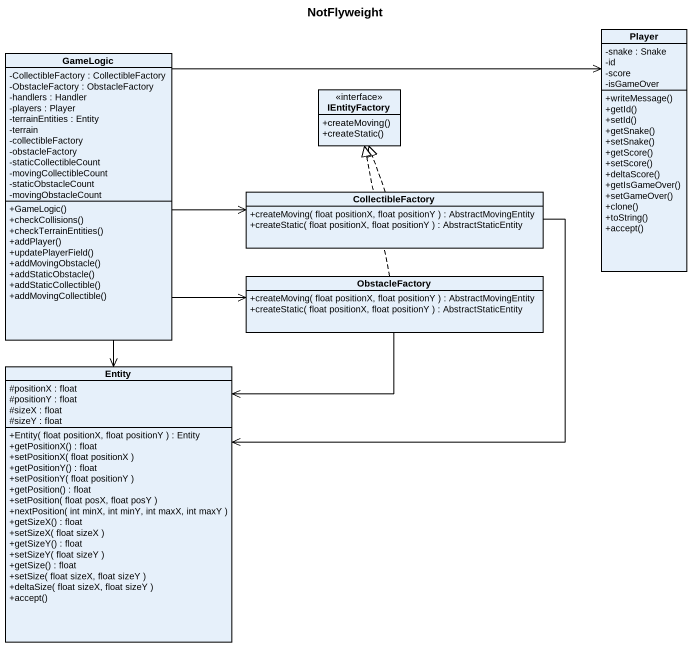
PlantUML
@startuml
title NotFlyweight
hide circle
hide empty members
skinparam classAttributeIconSize 0
class Player {
  -snake : Snake
  -id
  -score
  -isGameOver
  +writeMessage()
  +getId()
  +setId()
  +getSnake()
  +setSnake()
  +getScore()
  +setScore()
  +deltaScore()
  +getIsGameOver()
  +setGameOver()
  +clone()
  +toString()
  +accept()
}
class GameLogic {
  -CollectibleFactory : CollectibleFactory
  -ObstacleFactory : ObstacleFactory
  -handlers : Handler
  -players : Player
  -terrainEntities : Entity
  -terrain
  -collectibleFactory
  -obstacleFactory
  -staticCollectibleCount
  -movingCollectibleCount
  -staticObstacleCount
  -movingObstacleCount
  +GameLogic()
  +checkCollisions()
  +checkTerrainEntities()
  +addPlayer()
  +updatePlayerField()
  +addMovingObstacle()
  +addStaticObstacle()
  +addStaticCollectible()
  +addMovingCollectible()
}
interface IEntityFactory {
  +createMoving()
  +createStatic()
}
class CollectibleFactory {
  +createMoving( float positionX, float positionY ) : AbstractMovingEntity
  +createStatic( float positionX, float positionY ) : AbstractStaticEntity
}
class ObstacleFactory {
  +createMoving( float positionX, float positionY ) : AbstractMovingEntity
  +createStatic( float positionX, float positionY ) : AbstractStaticEntity
}
class "Entity" as Entity_ {
  #positionX : float
  #positionY : float
  #sizeX : float
  #sizeY : float
  +Entity( float positionX, float positionY ) : Entity
  +getPositionX() : float
  +setPositionX( float positionX )
  +getPositionY() : float
  +setPositionY( float positionY )
  +getPosition() : float
  +setPosition( float posX, float posY )
  +nextPosition( int minX, int minY, int maxX, int maxY )
  +getSizeX() : float
  +setSizeX( float sizeX )
  +getSizeY() : float
  +setSizeY( float sizeY )
  +getSize() : float
  +setSize( float sizeX, float sizeY )
  +deltaSize( float sizeX, float sizeY )
  +accept()
}
GameLogic -right-> Player
GameLogic -right-> CollectibleFactory
GameLogic -right-> ObstacleFactory
GameLogic --> Entity_
CollectibleFactory .up.|> IEntityFactory
CollectibleFactory --> Entity_
ObstacleFactory .up.|> IEntityFactory
ObstacleFactory --> Entity_
@enduml
